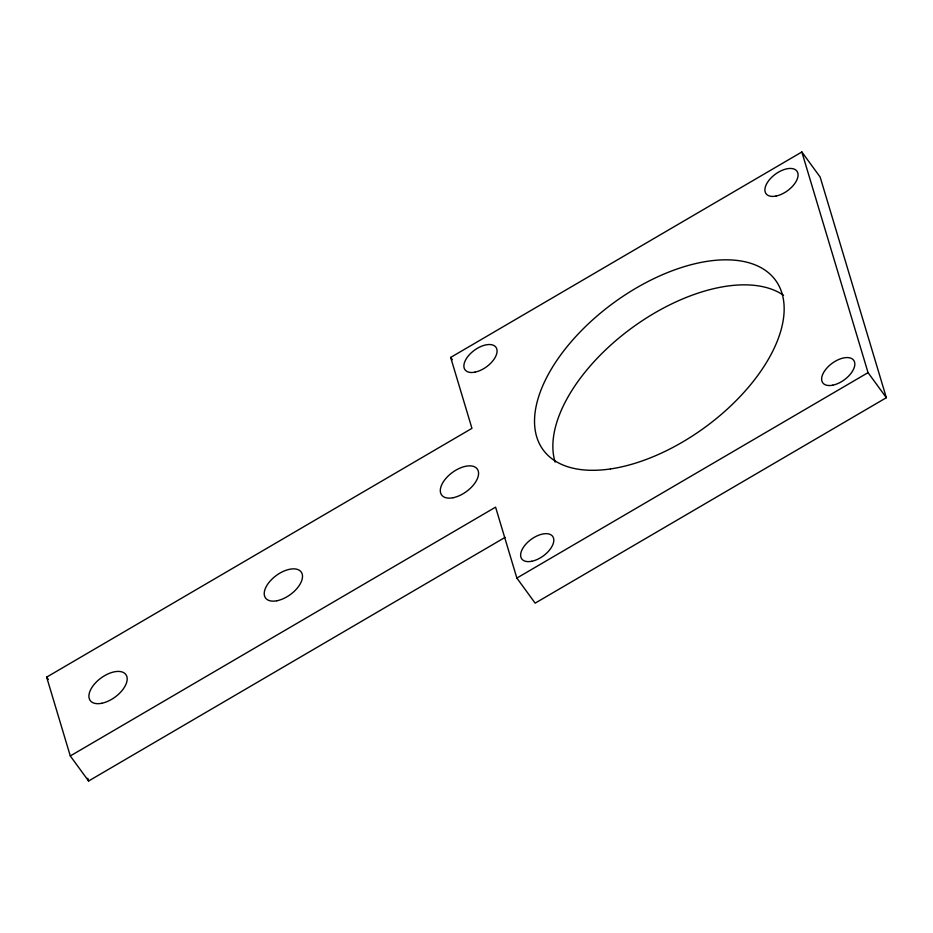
<?xml version="1.0" encoding="UTF-8"?>
<svg xmlns="http://www.w3.org/2000/svg" width="933" height="933" viewBox="0 0 933 933"><rect width="100%" height="100%" fill="white"/><g stroke="black" fill="none" stroke-linecap="round" stroke-linejoin="round"><path stroke-width="1.4" d="M70.29 755.952L46.65 677.136L471.946 428.352L450.662 357.421L801.855 151.986L820.154 177.048L886.35 397.703L535.157 603.15L516.859 578.075L495.586 507.155L70.29 755.952L88.588 781.014L505.08 537.373M516.859 578.075L868.052 372.64L801.855 151.986M868.052 372.64L886.35 397.703M450.662 357.421L452.33 359.706M46.65 677.136L48.318 679.422M87.76 778.25L88.588 781.014M555.123 462.138A143.857 77.206 -36.1 0 1 632.096 327.763A143.857 77.206 -36.1 0 1 783.568 295.318M775.999 196.058A19.127 10.263 -36.1 0 0 797.797 172.885A19.127 10.263 -36.1 0 0 770.681 178.32A19.127 10.263 -36.1 0 0 775.999 196.058M474.99 372.15A19.127 10.263 -36.1 0 0 496.788 348.977A19.127 10.263 -36.1 0 0 469.661 354.412A19.127 10.263 -36.1 0 0 474.99 372.15M531.728 561.281A19.127 10.263 -36.1 0 0 553.526 538.108A19.127 10.263 -36.1 0 0 526.41 543.542A19.127 10.263 -36.1 0 0 531.728 561.281M832.749 385.189A19.127 10.263 -36.1 0 0 854.546 362.016A19.127 10.263 -36.1 0 0 827.419 367.45A19.127 10.263 -36.1 0 0 832.749 385.189M610.427 468.949A143.857 77.206 -36.1 0 0 783.242 298.502A143.857 77.206 -36.1 0 0 584.408 327.635A143.857 77.206 -36.1 0 0 610.427 468.949M453.1 497.721A22.065 11.849 -36.1 0 0 478.244 470.978A22.065 11.849 -36.1 0 0 446.954 477.253A22.065 11.849 -36.1 0 0 453.1 497.721M101.709 703.284A22.065 11.849 -36.1 0 0 126.853 676.542A22.065 11.849 -36.1 0 0 95.563 682.816A22.065 11.849 -36.1 0 0 101.709 703.284M276.833 600.77A22.065 11.849 -36.1 0 0 302.21 574.11A22.065 11.849 -36.1 0 0 271.048 580.081A22.065 11.849 -36.1 0 0 276.833 600.77"/></g></svg>
